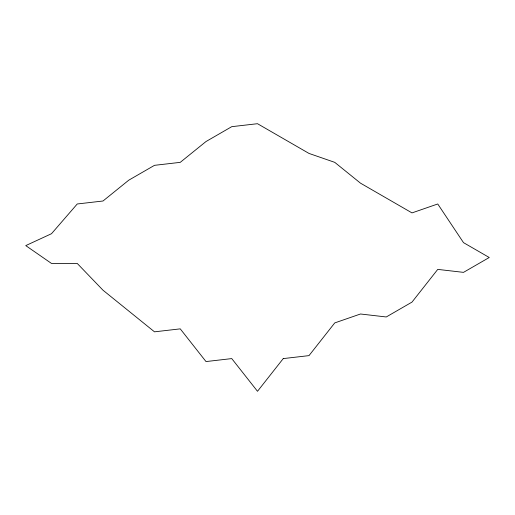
<?xml version="1.0" encoding="UTF-8"?>
<svg xmlns="http://www.w3.org/2000/svg" width="515" height="515" viewBox="0 0 515 515"><rect width="100%" height="100%" fill="white"/><g stroke="black" fill="none" stroke-linecap="round" stroke-linejoin="round"><path stroke-width="0.77" d="M283.25 358.594L257.5 391.297L231.75 358.594L206 361.569L180.25 328.86L154.5 331.834L103 290.209L77.25 263.448L51.5 263.448L25.75 245.603L51.5 233.713L77.25 203.979L103 201.005L128.75 180.192L154.5 165.328L180.25 162.354L206 141.541L231.75 126.671L257.5 123.703L309 153.431L334.75 162.354L360.5 183.166L412 212.901L437.75 203.979L463.5 242.636L489.25 257.5L463.5 272.364L437.75 269.39L412 302.099L386.25 316.97L360.5 313.995L334.75 322.911L309 355.62L283.25 358.594"/></g></svg>
